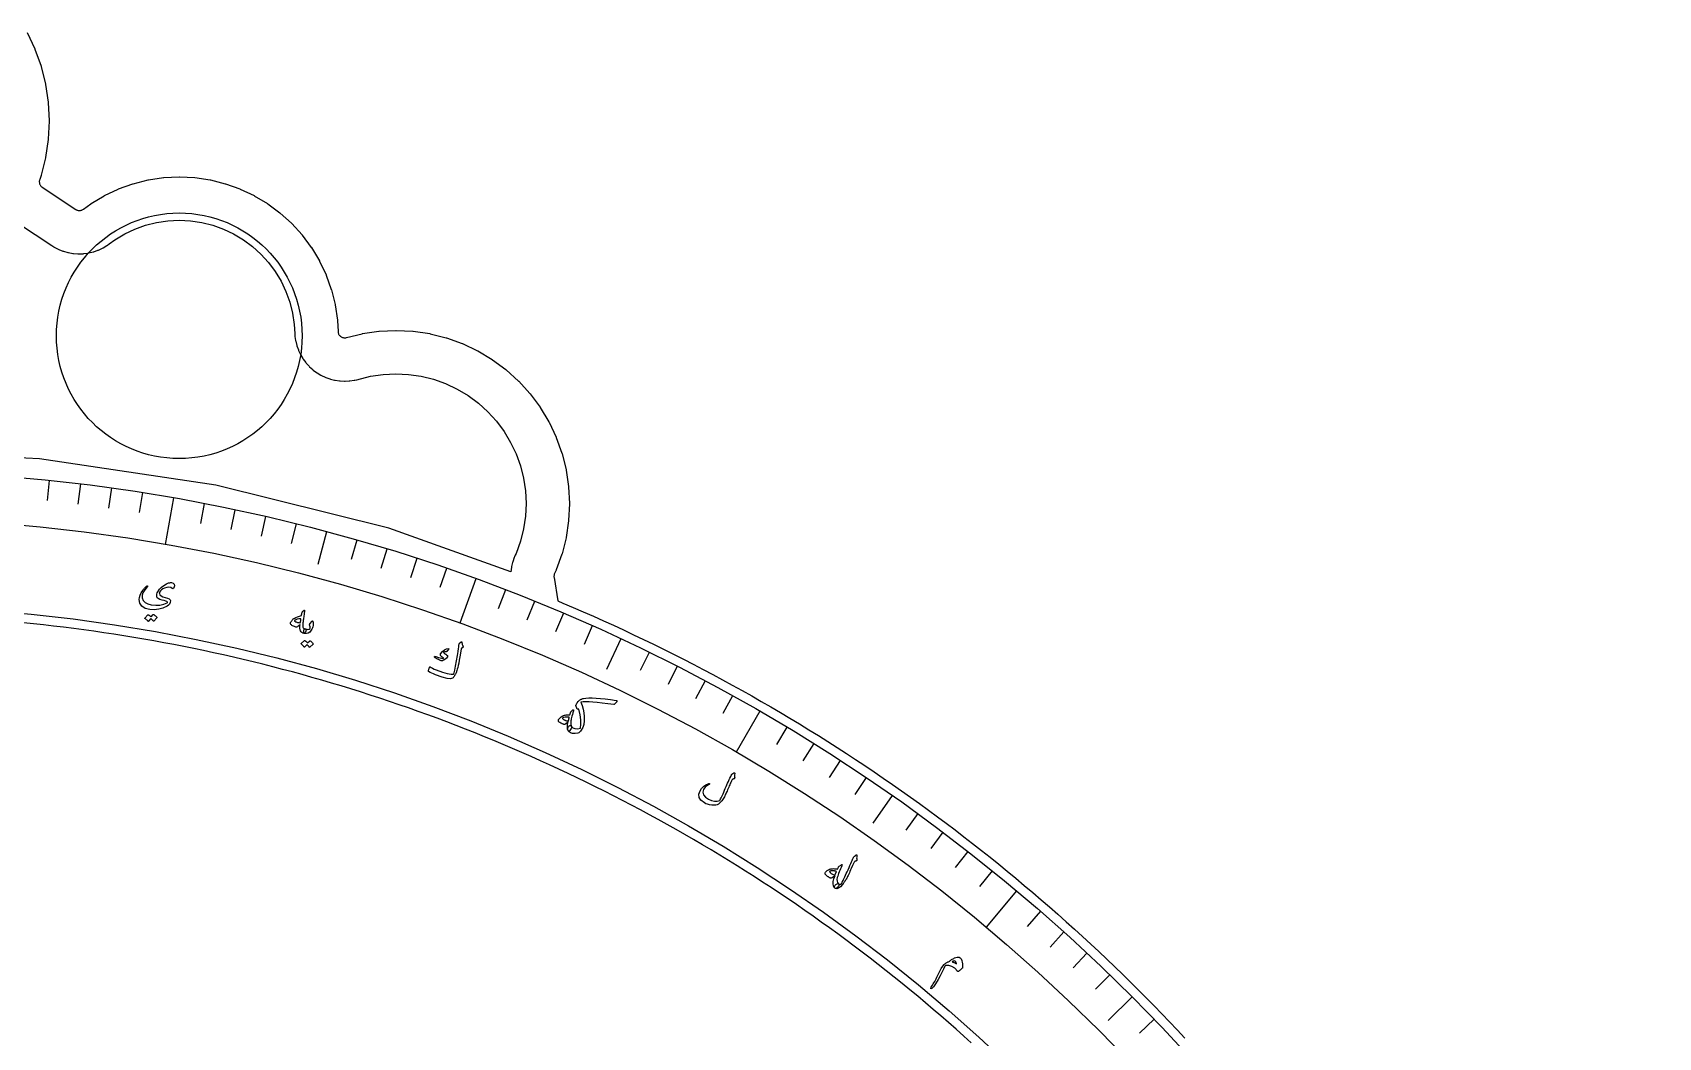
# Model space of a CAD drawing. Header units: millimetres. Extents: x -80 to 80, y -80 to 104.
# Drawn here: x 7.6 to 80.1, y 54.8 to 99.6 of the extents above; entities that cross this region are included whole.
import ezdxf

# ---------------------------------------------------------------- set-up
doc = ezdxf.new("R2010")
doc.units = ezdxf.units.MM
for name, color, linetype in [('CUT_INNER', 6, 'Continuous'), ('CUT_OUTER', 1, 'Continuous'), ('ENGRAVE', 7, 'Continuous'), ('ENGRAVE_FINE', 8, 'Continuous'), ('TEXT', 5, 'Continuous')]:
    doc.layers.add(name, color=color, linetype=linetype)

msp = doc.modelspace()

# ---------------------------------------------------------------- linework, layer by layer
at = {"layer": 'CUT_INNER'}
msp.add_lwpolyline([(49.4654, 54.5766), (49.1295, 54.8791), (48.7919, 55.1795), (48.4524, 55.4779), (48.1111, 55.7741), (47.7679, 56.0683), (47.423, 56.3603), (47.0763, 56.6502), (46.7278, 56.938), (46.3776, 57.2237), (46.0256, 57.5072), (45.6719, 57.7885), (45.3164, 58.0676), (44.9593, 58.3446), (44.6004, 58.6194), (44.2399, 58.8919), (43.8777, 59.1623), (43.5139, 59.4304), (43.1484, 59.6963), (42.7813, 59.9599), (42.4126, 60.2213), (42.0423, 60.4804), (41.6704, 60.7372), (41.2969, 60.9917), (40.9219, 61.244), (40.5454, 61.4939), (40.1673, 61.7415), (39.7877, 61.9868), (39.4066, 62.2298), (39.024, 62.4704), (38.64, 62.7087), (38.2545, 62.9446), (37.8675, 63.1781), (37.4792, 63.4093), (37.0894, 63.6381), (36.6982, 63.8645), (36.3056, 64.0884), (35.9117, 64.31), (35.5165, 64.5291), (35.1198, 64.7458), (34.7219, 64.9601), (34.3227, 65.1719), (33.9221, 65.3813), (33.5203, 65.5882), (33.1172, 65.7927), (32.7129, 65.9946), (32.3074, 66.1941), (31.9006, 66.3911), (31.4926, 66.5856), (31.0835, 66.7776), (30.6732, 66.967), (30.2617, 67.154), (29.8491, 67.3384), (29.4353, 67.5203), (29.0205, 67.6996), (28.6045, 67.8764), (28.1875, 68.0507), (27.7694, 68.2223), (27.3503, 68.3914), (26.9301, 68.558), (26.509, 68.7219), (26.0868, 68.8833), (25.6636, 69.042), (25.2395, 69.1982), (24.8145, 69.3518), (24.3885, 69.5027), (23.9615, 69.6511), (23.5337, 69.7968), (23.105, 69.9399), (22.6754, 70.0803), (22.245, 70.2181), (21.8137, 70.3533), (21.3816, 70.4858), (20.9487, 70.6157), (20.5151, 70.7429), (20.0806, 70.8675), (19.6454, 70.9893), (19.2094, 71.1085), (18.7728, 71.2251), (18.3354, 71.3389), (17.8973, 71.4501), (17.4586, 71.5585), (17.0192, 71.6643), (16.5791, 71.7674), (16.1384, 71.8678), (15.6972, 71.9655), (15.2553, 72.0604), (14.8129, 72.1527), (14.3699, 72.2422), (13.9263, 72.329), (13.4823, 72.4131), (13.0377, 72.4945), (12.5926, 72.5731), (12.1471, 72.649), (11.7011, 72.7222), (11.2547, 72.7926), (10.8078, 72.8603), (10.3605, 72.9252), (9.9129, 72.9874), (9.4648, 73.0469), (9.0165, 73.1036), (8.5677, 73.1575), (8.1187, 73.2087), (7.6693, 73.2571), (7.2197, 73.3028)], dxfattribs=at)
msp.add_circle((14.168, 86.096), 5.474, dxfattribs=at)
at = {"layer": 'CUT_OUTER'}
msp.add_lwpolyline([(7.3866, 99.6153), (7.7316, 98.886), (7.7372, 98.8724), (8.009, 98.1127), (8.0133, 98.0986), (8.2093, 97.3159), (8.2122, 97.3015), (8.3306, 96.5034), (8.332, 96.4887), (8.3716, 95.6828), (8.3716, 95.6681), (8.332, 94.8622), (8.3306, 94.8476), (8.2122, 94.0495), (8.2093, 94.035), (8.0133, 93.2523), (8.009, 93.2383), (7.9478, 93.0671), (7.9395, 93.0399), (7.9338, 93.012), (7.9308, 92.9836), (7.9304, 92.9551), (7.9328, 92.9267), (7.9379, 92.8987), (7.9456, 92.8713), (7.9559, 92.8447), (7.9687, 92.8192), (7.9838, 92.795), (8.0011, 92.7724), (8.0205, 92.7516), (8.0418, 92.7326), (8.0648, 92.7158), (9.5557, 91.7302), (9.582, 91.7147), (9.6097, 91.7019), (9.6386, 91.692), (9.6684, 91.6851), (9.6987, 91.6813), (9.7292, 91.6806), (9.7596, 91.6829), (9.7897, 91.6884), (9.819, 91.6969), (9.8474, 91.7083), (9.8744, 91.7226), (9.8998, 91.7395), (10.2264, 91.9817), (10.2387, 91.9899), (10.8223, 92.3397), (10.8353, 92.3466), (11.4504, 92.6376), (11.464, 92.6432), (12.1047, 92.8725), (12.1188, 92.8767), (12.7788, 93.0421), (12.7933, 93.0449), (13.4664, 93.1448), (13.481, 93.1462), (14.1606, 93.1796), (14.1754, 93.1796), (14.855, 93.1462), (14.8696, 93.1448), (15.5427, 93.0449), (15.5572, 93.0421), (16.2172, 92.8767), (16.2313, 92.8725), (16.872, 92.6432), (16.8856, 92.6376), (17.5007, 92.3466), (17.5137, 92.3397), (18.0973, 91.9899), (18.1096, 91.9817), (18.6561, 91.5764), (18.6675, 91.567), (19.1717, 91.1101), (19.1821, 91.0997), (19.6391, 90.5955), (19.6484, 90.5841), (20.0537, 90.0375), (20.0619, 90.0253), (20.4117, 89.4417), (20.4187, 89.4287), (20.7096, 88.8136), (20.7152, 88.8), (20.9445, 88.1593), (20.9488, 88.1452), (21.1141, 87.4851), (21.117, 87.4707), (21.2168, 86.7976), (21.2182, 86.783), (21.2425, 86.2886), (21.2454, 86.2593), (21.2512, 86.2304), (21.2597, 86.2023), (21.271, 86.1751), (21.2849, 86.1491), (21.3012, 86.1246), (21.3199, 86.1019), (21.3407, 86.081), (21.3635, 86.0624), (21.3879, 86.046), (21.4139, 86.0321), (21.4411, 86.0209), (21.4693, 86.0123), (21.4982, 86.0066), (21.5275, 86.0037), (21.5569, 86.0037), (21.5862, 86.0066), (21.6151, 86.0123), (22.3132, 86.1872), (22.3276, 86.1901), (23.0632, 86.2992), (23.0779, 86.3006), (23.8206, 86.3371), (23.8354, 86.3371), (24.5781, 86.3006), (24.5928, 86.2992), (25.3284, 86.1901), (25.3428, 86.1872), (26.0642, 86.0065), (26.0783, 86.0022), (26.7784, 85.7517), (26.792, 85.7461), (27.4643, 85.4281), (27.4773, 85.4212), (28.1151, 85.0389), (28.1274, 85.0307), (28.7247, 84.5877), (28.736, 84.5783), (29.2871, 84.0789), (29.2975, 84.0685), (29.7969, 83.5175), (29.8062, 83.5061), (30.2492, 82.9088), (30.2574, 82.8966), (30.6397, 82.2587), (30.6466, 82.2458), (30.9646, 81.5735), (30.9702, 81.5599), (31.2208, 80.8597), (31.225, 80.8456), (31.4057, 80.1243), (31.4086, 80.1098), (31.5177, 79.3742), (31.5191, 79.3596), (31.5556, 78.6168), (31.5556, 78.6021), (31.5191, 77.8593), (31.5177, 77.8447), (31.4086, 77.1091), (31.4057, 77.0947), (31.225, 76.3733), (31.2208, 76.3592), (30.9702, 75.659), (30.9646, 75.6454), (30.8946, 75.4975), (30.8831, 75.4695), (30.8744, 75.4404), (30.8687, 75.4106), (30.866, 75.3804), (30.8665, 75.3501), (30.8699, 75.3199), (31.0445, 74.2727), (31.2618, 74.1819), (31.7164, 73.9887), (32.1697, 73.7927), (32.6219, 73.5939), (33.0729, 73.3923), (33.5226, 73.188), (33.971, 72.981), (34.4182, 72.7711), (34.8641, 72.5586), (35.3086, 72.3433), (35.7518, 72.1253), (36.1937, 71.9046), (36.6342, 71.6811), (37.0734, 71.455), (37.5111, 71.2262), (37.9474, 70.9947), (38.3823, 70.7605), (38.8158, 70.5236), (39.2478, 70.2841), (39.6783, 70.042), (40.1073, 69.7972), (40.5348, 69.5498), (40.9608, 69.2998), (41.3853, 69.0472), (41.8082, 68.7919), (42.2295, 68.5341), (42.6492, 68.2737), (43.0673, 68.0107), (43.4838, 67.7452), (43.8987, 67.4771), (44.3119, 67.2065), (44.7234, 66.9333), (45.1333, 66.6576), (45.5414, 66.3794), (45.9479, 66.0988), (46.3526, 65.8156), (46.7555, 65.5299), (47.1567, 65.2418), (47.5562, 64.9512), (47.9538, 64.6582), (48.3496, 64.3628), (48.7436, 64.0649), (49.1358, 63.7646), (49.5261, 63.4619), (49.9146, 63.1568), (50.3012, 62.8493), (50.6859, 62.5395), (51.0687, 62.2273), (51.4495, 61.9128), (51.8284, 61.596), (52.2054, 61.2768), (52.5804, 60.9553), (52.9534, 60.6315), (53.3245, 60.3055), (53.6935, 59.9772), (54.0605, 59.6466), (54.4255, 59.3137), (54.7884, 58.9787), (55.1492, 58.6414), (55.508, 58.3019), (55.8647, 57.9602), (56.2193, 57.6163), (56.5718, 57.2703), (56.9221, 56.9221), (57.2703, 56.5718), (57.6163, 56.2193), (57.9602, 55.8647), (58.3019, 55.508), (58.6414, 55.1492), (58.9787, 54.7884)], dxfattribs=at)
at = {"layer": 'ENGRAVE'}
for points in [[(6.9993, 91.1042), (8.4902, 90.1185), (8.5736, 90.0664), (8.5999, 90.0509), (8.7742, 89.9596), (8.8019, 89.9469), (8.9846, 89.8738), (9.0135, 89.8639), (9.2026, 89.8099), (9.2323, 89.803), (9.426, 89.7684), (9.4563, 89.7645), (9.6524, 89.7498), (9.683, 89.7491), (9.8796, 89.7544), (9.91, 89.7568), (10.1051, 89.7821), (10.1352, 89.7875), (10.3267, 89.8325), (10.356, 89.841), (10.5419, 89.9052), (10.5702, 89.9166), (10.7487, 89.9994), (10.7757, 90.0137), (10.9448, 90.1142), (10.9702, 90.1311), (11.0507, 90.1877), (11.3019, 90.374), (11.7359, 90.6347), (12.1925, 90.8513), (12.6681, 91.022), (13.1582, 91.1453), (13.658, 91.22), (14.1627, 91.2453), (14.6674, 91.221), (15.1673, 91.1474), (15.6576, 91.0251), (16.1336, 90.8554), (16.5907, 90.6398), (17.0244, 90.3804), (17.4306, 90.0798), (17.8053, 89.7409), (18.1451, 89.3668), (18.4465, 88.9612), (18.7068, 88.5281), (18.9233, 88.0715), (19.094, 87.5959), (19.2173, 87.1058), (19.292, 86.6056), (19.313, 86.1911), (19.3198, 86.0992), (19.3227, 86.0699), (19.3505, 85.8824), (19.3563, 85.8535), (19.4024, 85.6696), (19.4109, 85.6414), (19.4748, 85.4629), (19.486, 85.4357), (19.5671, 85.2643), (19.581, 85.2384), (19.6785, 85.0757), (19.6948, 85.0513), (19.8078, 84.899), (19.8264, 84.8762), (19.9538, 84.7357), (19.9746, 84.7149), (20.1151, 84.5876), (20.1378, 84.5689), (20.2901, 84.456), (20.3146, 84.4396), (20.4772, 84.3421), (20.5032, 84.3283), (20.6746, 84.2472), (20.7018, 84.2359), (20.8803, 84.1721), (20.9085, 84.1635), (21.0924, 84.1174), (21.1212, 84.1117), (21.3088, 84.0839), (21.3381, 84.081), (21.5275, 84.0717), (21.5569, 84.0717), (21.7463, 84.081), (21.7756, 84.0839), (21.9631, 84.1117), (21.992, 84.1174), (22.0845, 84.1382), (22.6915, 84.2902), (23.2547, 84.3743), (23.8225, 84.4028), (24.3904, 84.3754), (24.9528, 84.2925), (25.5044, 84.1549), (26.0399, 83.9639), (26.5541, 83.7213), (27.042, 83.4295), (27.499, 83.0913), (27.9206, 82.7099), (28.3028, 82.289), (28.6419, 81.8326), (28.9346, 81.3453), (29.1782, 80.8316), (29.3703, 80.2965), (29.5089, 79.7451), (29.5929, 79.1828), (29.6213, 78.615), (29.594, 78.0471), (29.5111, 77.4847), (29.3735, 76.933), (29.1814, 76.3947), (29.1448, 76.3165), (29.1086, 76.2342), (29.097, 76.2062), (29.0318, 76.0221), (29.0231, 75.993), (28.9768, 75.8032), (28.9711, 75.7734), (28.9441, 75.5799), (28.9432, 75.5692), (23.5131, 77.5122), (15.8023, 79.4436), (7.9394, 80.61), (0, 81)], [(13.9074, 78.8727), (13.5414, 76.7972)], [(20.7287, 77.3605), (20.3391, 75.9064)], [(27.3922, 75.2595), (26.6714, 73.2791)], [(33.8473, 72.5857), (33.2111, 71.2214)], [(40.0447, 69.3595), (38.991, 67.5344)], [(45.9374, 65.6054), (45.074, 64.3723)], [(51.4805, 61.3521), (50.1258, 59.7376)], [(56.6318, 56.6318), (55.5674, 55.5674)]]:
    msp.add_lwpolyline(points, dxfattribs=at)
for radius in [80.0894, 77.982, 74.068]:
    msp.add_circle((0, 0), radius, dxfattribs=at)
at = {"layer": 'ENGRAVE_FINE'}
for points in [[(8.3716, 79.6507), (8.2772, 78.7524)], [(9.7604, 79.4925), (9.6504, 78.596)], [(11.1463, 79.31), (11.0206, 78.4156)], [(12.5288, 79.1034), (12.3875, 78.2113)], [(15.2818, 78.618), (15.1094, 77.7314)], [(16.6515, 78.3393), (16.4637, 77.4558)], [(18.0162, 78.0368), (17.813, 77.1567)], [(19.3754, 77.7105), (19.1569, 76.8341)], [(22.0756, 76.9869), (21.8267, 76.1187)], [(23.4159, 76.5899), (23.1518, 75.7262)], [(24.749, 76.1696), (24.4699, 75.3106)], [(26.0746, 75.7261), (25.7805, 74.8721)], [(28.7015, 74.7699), (28.3778, 73.9267)], [(30.002, 74.2576), (29.6637, 73.4202)], [(31.2934, 73.7227), (30.9405, 72.8913)], [(32.5753, 73.1654), (32.2079, 72.3402)], [(35.1089, 71.9839), (34.713, 71.1721)], [(36.3598, 71.3602), (35.9498, 70.5555)], [(37.5997, 70.7148), (37.1757, 69.9173)], [(38.8281, 70.0478), (38.3903, 69.2578)], [(41.2491, 68.6501), (40.7839, 67.8759)], [(42.4409, 67.9197), (41.9623, 67.1537)], [(43.6198, 67.1687), (43.1279, 66.4112)], [(44.7855, 66.3972), (44.2804, 65.6484)], [(47.0754, 64.7937), (46.5445, 64.063)], [(48.199, 63.9623), (47.6555, 63.2409)], [(49.308, 63.1113), (48.7519, 62.3996)], [(50.4019, 62.2412), (49.8335, 61.5393)], [(52.5434, 60.4443), (51.9508, 59.7626)], [(53.5903, 59.5181), (52.9859, 58.8468)], [(54.6209, 58.5737), (54.0049, 57.9131)], [(55.6348, 57.6115), (55.0074, 56.9618)], [(57.6115, 55.6348), (56.9618, 55.0074)]]:
    msp.add_lwpolyline(points, dxfattribs=at)
at = {"layer": 'TEXT'}
for points in [[(13.8576, 74.8318), (13.7901, 74.8691), (13.71, 74.8848), (13.6174, 74.8789), (13.5123, 74.8515), (13.4431, 74.8196), (13.3827, 74.7776), (13.3312, 74.7253), (13.2885, 74.6629), (13.283, 74.6498), (13.2802, 74.6358), (13.2801, 74.6206), (13.2826, 74.6045), (13.3093, 74.5508), (13.3618, 74.5045), (13.4401, 74.4656), (13.5441, 74.4339), (13.647, 74.4035), (13.7194, 74.3691), (13.7614, 74.3309), (13.773, 74.2888), (13.76, 74.2076), (13.7309, 74.1386), (13.6855, 74.0818), (13.624, 74.037), (13.44, 73.9544), (13.2511, 73.9028), (13.057, 73.8824), (12.8576, 73.8929), (12.6468, 73.9447), (12.4981, 74.0367), (12.4114, 74.1695), (12.3866, 74.3431), (12.3986, 74.4341), (12.428, 74.5302), (12.4747, 74.6314), (12.5389, 74.7376), (12.56, 74.7666), (12.5813, 74.7944), (12.6028, 74.8211), (12.6246, 74.8465), (12.6467, 74.8709), (12.6695, 74.8943), (12.6928, 74.9167), (12.7167, 74.9382), (12.729, 74.9467), (12.7391, 74.9493), (12.7471, 74.9459), (12.753, 74.9366), (12.7553, 74.926), (12.7546, 74.9158), (12.7508, 74.9062), (12.744, 74.8971), (12.6277, 74.7655), (12.5513, 74.6419), (12.5146, 74.5265), (12.5173, 74.4194), (12.5637, 74.2991), (12.6456, 74.2058), (12.7631, 74.1394), (12.9162, 74.0998), (13.118, 74.0808), (13.3045, 74.09), (13.4759, 74.1275), (13.6323, 74.1934), (13.6422, 74.1996), (13.6468, 74.2068), (13.6461, 74.2149), (13.6402, 74.224), (13.6133, 74.2439), (13.5641, 74.2654), (13.4928, 74.2887), (13.3993, 74.3137), (13.3048, 74.3429), (13.235, 74.3785), (13.19, 74.4206), (13.1696, 74.469), (13.1657, 74.5224), (13.1716, 74.5767), (13.1873, 74.6318), (13.2129, 74.6877), (13.2828, 74.7941), (13.3703, 74.8878), (13.4757, 74.9689), (13.5987, 75.0372), (13.631, 75.0528), (13.662, 75.0657), (13.6916, 75.0761), (13.7199, 75.0838), (13.7468, 75.089), (13.7721, 75.092), (13.7958, 75.0926), (13.818, 75.091), (13.9015, 75.0674), (13.9467, 75.0208), (13.9536, 74.9513), (13.9223, 74.8588), (13.9073, 74.8351), (13.8915, 74.8227), (13.8749, 74.8216), (13.8576, 74.8318)], [(13.0094, 73.6651), (13.0127, 73.6674), (13.0168, 73.6684), (13.0218, 73.6681), (13.0277, 73.6665), (13.0478, 73.6545), (13.067, 73.6418), (13.0854, 73.6284), (13.103, 73.6142), (13.1198, 73.5992), (13.136, 73.5832), (13.1516, 73.5661), (13.1666, 73.548), (13.1692, 73.5428), (13.1698, 73.5377), (13.1685, 73.5326), (13.1652, 73.5277), (13.0306, 73.3779), (13.0273, 73.3762), (13.0231, 73.3769), (13.0179, 73.3801), (13.0118, 73.3858), (13.0077, 73.3907), (13.0009, 73.3977), (12.9915, 73.4067), (12.9792, 73.4178), (12.9642, 73.4311), (12.9462, 73.4468), (12.9252, 73.4649), (12.9012, 73.4853), (12.7956, 73.3689), (12.791, 73.3656), (12.786, 73.3655), (12.7803, 73.3686), (12.7742, 73.3749), (12.7688, 73.3804), (12.7603, 73.3888), (12.7486, 73.3999), (12.7338, 73.4139), (12.7156, 73.4308), (12.6936, 73.4506), (12.6679, 73.4733), (12.6385, 73.4989), (12.6357, 73.5029), (12.6348, 73.5064), (12.6357, 73.5097), (12.6386, 73.5126), (12.7736, 73.6561), (12.7768, 73.6584), (12.7809, 73.6594), (12.7859, 73.6591), (12.7918, 73.6575), (12.8091, 73.6483), (12.8256, 73.6382), (12.8414, 73.6272), (12.8565, 73.6154), (12.8709, 73.6028), (12.8847, 73.5896), (12.8977, 73.5758), (12.9101, 73.5615)], [(19.7227, 73.856), (19.7392, 73.8662), (19.7498, 73.8651), (19.7544, 73.8528), (19.7531, 73.8292), (19.751, 73.8154), (19.7484, 73.7961), (19.7452, 73.7715), (19.7414, 73.7415), (19.7368, 73.7059), (19.7313, 73.6644), (19.7247, 73.617), (19.7172, 73.5638), (19.7099, 73.5115), (19.7032, 73.4647), (19.6973, 73.4234), (19.6922, 73.3876), (19.6878, 73.3574), (19.6842, 73.3329), (19.6814, 73.3142), (19.6795, 73.3012), (19.6693, 73.219), (19.6688, 73.1531), (19.6779, 73.1036), (19.6966, 73.0705), (19.712, 73.0554), (19.7321, 73.0428), (19.757, 73.0327), (19.7867, 73.0251), (19.8034, 73.0176), (19.8144, 73.0054), (19.8199, 72.9886), (19.8198, 72.9672), (19.8151, 72.9426), (19.8077, 72.9185), (19.7975, 72.8949), (19.7846, 72.8718), (19.7708, 72.8527), (19.7578, 72.8394), (19.7454, 72.8316), (19.7337, 72.8296), (19.6772, 72.8454), (19.6312, 72.8689), (19.5957, 72.9), (19.5706, 72.9388), (19.5545, 72.9902), (19.5469, 73.0541), (19.5479, 73.1306), (19.5575, 73.2197), (19.5129, 73.1758), (19.4708, 73.1432), (19.4311, 73.1219), (19.3939, 73.1118), (19.366, 73.1121), (19.3345, 73.1176), (19.2995, 73.1285), (19.261, 73.1446), (19.2213, 73.1652), (19.1888, 73.1857), (19.1635, 73.206), (19.1454, 73.2261), (19.1324, 73.2486), (19.1256, 73.2703), (19.125, 73.2912), (19.1305, 73.3115), (19.1422, 73.3355), (19.1581, 73.3613), (19.1782, 73.3889), (19.2026, 73.4183), (19.2289, 73.4473), (19.2511, 73.4702), (19.2695, 73.4867), (19.2838, 73.4971), (19.3585, 73.5351), (19.4379, 73.5683), (19.5219, 73.5967), (19.6106, 73.6203), (19.6189, 73.6628), (19.6264, 73.6994), (19.6333, 73.73), (19.6394, 73.7547), (19.6462, 73.7751), (19.6548, 73.7926), (19.6653, 73.8073), (19.6777, 73.8191)], [(19.5906, 73.4835), (19.5043, 73.4775), (19.4285, 73.4619), (19.363, 73.4368), (19.3079, 73.4023), (19.3034, 73.3968), (19.302, 73.3911), (19.3038, 73.3851), (19.3087, 73.3788), (19.3288, 73.3631), (19.3515, 73.3492), (19.3767, 73.3371), (19.4044, 73.3268), (19.4346, 73.3183), (19.4673, 73.3116), (19.5025, 73.3067), (19.5402, 73.3035), (19.5463, 73.3038), (19.553, 73.3054), (19.5603, 73.3082), (19.5682, 73.3124), (19.5717, 73.3305), (19.575, 73.3496), (19.578, 73.3696), (19.5809, 73.3905), (19.5836, 73.4124), (19.5861, 73.4352), (19.5884, 73.4589), (19.5906, 73.4835)], [(19.9884, 73.2526), (20.0861, 73.3706), (20.0991, 73.3829), (20.1101, 73.3856), (20.119, 73.3787), (20.1258, 73.362), (20.1342, 73.3156), (20.1376, 73.2686), (20.1362, 73.2211), (20.13, 73.1729), (20.1187, 73.124), (20.1022, 73.0741), (20.0805, 73.0231), (20.0535, 72.971), (19.9921, 72.8878), (19.9184, 72.8365), (19.8322, 72.8171), (19.7337, 72.8296), (19.7246, 72.8395), (19.719, 72.8633), (19.7169, 72.901), (19.7182, 72.9527), (19.7219, 72.9796), (19.7283, 73.0007), (19.7376, 73.0161), (19.7496, 73.0258), (19.7579, 73.0285), (19.7669, 73.0293), (19.7764, 73.0282), (19.7867, 73.0251), (19.8472, 73.0108), (19.9026, 73.0088), (19.9531, 73.0192), (19.9985, 73.0421), (20.0008, 73.0443), (20.0023, 73.0475), (20.0029, 73.0519), (20.0026, 73.0573), (20.0025, 73.0903), (19.9984, 73.125), (19.9904, 73.1613), (19.9785, 73.1993), (19.975, 73.2134), (19.9755, 73.2269), (19.98, 73.24), (19.9884, 73.2526)], [(19.9879, 72.4964), (19.9913, 72.4983), (19.9955, 72.4989), (20.0005, 72.4981), (20.0063, 72.4959), (20.0252, 72.4821), (20.0433, 72.4676), (20.0604, 72.4525), (20.0767, 72.4368), (20.0921, 72.4202), (20.1069, 72.4027), (20.1209, 72.3842), (20.1342, 72.3647), (20.1363, 72.3593), (20.1365, 72.3541), (20.1347, 72.3492), (20.1309, 72.3446), (19.9822, 72.2083), (19.9788, 72.2069), (19.9747, 72.208), (19.9698, 72.2117), (19.9641, 72.218), (19.9606, 72.2233), (19.9544, 72.2309), (19.9458, 72.2408), (19.9346, 72.253), (19.9208, 72.2677), (19.9042, 72.285), (19.8849, 72.305), (19.8628, 72.3276), (19.7462, 72.2218), (19.7414, 72.2189), (19.7363, 72.2193), (19.731, 72.2229), (19.7254, 72.2299), (19.7206, 72.2358), (19.7128, 72.245), (19.7022, 72.2572), (19.6887, 72.2725), (19.672, 72.2911), (19.6518, 72.3129), (19.6283, 72.338), (19.6012, 72.3663), (19.5988, 72.3705), (19.5982, 72.3741), (19.5994, 72.3773), (19.6026, 72.3799), (19.751, 72.5099), (19.7545, 72.5119), (19.7587, 72.5125), (19.7636, 72.5117), (19.7694, 72.5096), (19.7858, 72.4987), (19.8014, 72.4871), (19.8162, 72.4747), (19.8302, 72.4614), (19.8435, 72.4475), (19.856, 72.4331), (19.8678, 72.4181), (19.8788, 72.4026)], [(26.7612, 72.4306), (26.765, 72.4035), (26.7697, 72.3774), (26.7753, 72.3523), (26.7819, 72.3281), (26.7897, 72.3049), (26.7986, 72.2826), (26.8088, 72.2612), (26.8203, 72.2407), (26.8237, 72.2303), (26.8224, 72.2201), (26.8163, 72.2102), (26.8054, 72.2006), (26.7433, 72.1516), (26.737, 72.1461), (26.7322, 72.1413), (26.7289, 72.1371), (26.7269, 72.1336), (26.6986, 71.9494), (26.6717, 71.7834), (26.6463, 71.6356), (26.6224, 71.506), (26.5999, 71.3948), (26.579, 71.302), (26.5594, 71.2279), (26.5414, 71.1722), (26.5028, 71.0688), (26.4888, 71.0367), (26.4731, 71.0051), (26.4558, 70.974), (26.4368, 70.9433), (26.4161, 70.9131), (26.3936, 70.8834), (26.3691, 70.8543), (26.3428, 70.8257), (26.2609, 70.7992), (26.1089, 70.8169), (25.8866, 70.8782), (25.5937, 70.9826), (25.5035, 71.0186), (25.4208, 71.0543), (25.3457, 71.0894), (25.2781, 71.1242), (25.2727, 71.1293), (25.2695, 71.1351), (25.2687, 71.1415), (25.2701, 71.1486), (25.2798, 71.1818), (25.2887, 71.2119), (25.2971, 71.2389), (25.3048, 71.2629), (25.3119, 71.2841), (25.3186, 71.3028), (25.3249, 71.3189), (25.3307, 71.3325), (25.3344, 71.34), (25.3387, 71.3434), (25.3437, 71.3427), (25.3493, 71.3379), (25.3934, 71.3053), (25.4532, 71.2716), (25.5287, 71.2367), (25.6198, 71.2005), (25.8949, 71.1011), (26.1147, 71.0355), (26.2793, 71.0043), (26.389, 71.0079), (26.4127, 71.0722), (26.443, 71.1938), (26.4798, 71.3727), (26.5229, 71.609), (26.564, 71.8463), (26.5942, 72.0261), (26.6136, 72.1484), (26.6224, 72.2131), (26.6243, 72.231), (26.6261, 72.2477), (26.6277, 72.2633), (26.6292, 72.2777), (26.6306, 72.2909), (26.6317, 72.3026), (26.6326, 72.3129), (26.6333, 72.3218), (26.636, 72.3408), (26.6416, 72.3577), (26.6502, 72.3727), (26.6617, 72.3857), (26.7321, 72.451), (26.7375, 72.4551), (26.7424, 72.4574), (26.7469, 72.4576), (26.7511, 72.456), (26.7551, 72.4513), (26.7582, 72.4455), (26.7602, 72.4386), (26.7612, 72.4306)], [(26.1691, 72.1487), (26.1729, 72.1467), (26.1758, 72.1439), (26.1778, 72.1402), (26.1789, 72.1356), (26.1785, 72.132), (26.1774, 72.1283), (26.1758, 72.1246), (26.1735, 72.1208), (26.0879, 72.0249), (26.0783, 72.0155), (26.0694, 72.0088), (26.0612, 72.0049), (26.0537, 72.0037), (26.0241, 72.0059), (25.9977, 72.0042), (25.9744, 71.9987), (25.9543, 71.9894), (25.9486, 71.9827), (25.9496, 71.9731), (25.9574, 71.9604), (25.972, 71.9447), (25.9824, 71.9363), (25.9934, 71.928), (26.0048, 71.9198), (26.0168, 71.9117), (26.0293, 71.9038), (26.0427, 71.8958), (26.0568, 71.8878), (26.0716, 71.8799), (26.1176, 71.8379), (26.1182, 71.7857), (26.0735, 71.7234), (25.9837, 71.6508), (25.9505, 71.6315), (25.9201, 71.6181), (25.8925, 71.6106), (25.8676, 71.609), (25.8422, 71.6126), (25.8088, 71.6224), (25.7674, 71.6384), (25.718, 71.6604), (25.693, 71.6722), (25.6696, 71.6844), (25.6478, 71.6968), (25.6276, 71.7095), (25.6089, 71.7222), (25.5915, 71.7344), (25.5754, 71.7461), (25.5607, 71.7573), (25.5525, 71.7667), (25.5475, 71.7758), (25.5457, 71.7846), (25.5471, 71.7932), (25.5514, 71.8011), (25.5575, 71.8057), (25.5654, 71.8069), (25.5752, 71.8048), (25.6056, 71.7962), (25.6399, 71.7859), (25.6781, 71.7738), (25.7202, 71.7601), (25.7987, 71.7345), (25.861, 71.7173), (25.9072, 71.7085), (25.9372, 71.7083), (25.9415, 71.7096), (25.9446, 71.7122), (25.9463, 71.7162), (25.9468, 71.7216), (25.946, 71.7253), (25.9436, 71.7293), (25.9394, 71.7337), (25.9336, 71.7383), (25.8772, 71.7755), (25.854, 71.7922), (25.8354, 71.8097), (25.8212, 71.8279), (25.8115, 71.847), (25.8049, 71.8676), (25.8035, 71.8869), (25.8074, 71.9049), (25.8166, 71.9217), (25.8986, 72.0274), (25.9847, 72.1005), (26.0749, 72.1409), (26.1691, 72.1487)], [(33.6439, 69.8364), (33.6666, 69.83), (33.6773, 69.8184), (33.676, 69.8018), (33.6626, 69.7799), (33.5968, 69.7017), (33.5788, 69.6822), (33.5617, 69.6686), (33.5456, 69.6608), (33.5303, 69.6588), (33.2615, 69.6954), (33.0172, 69.725), (32.7974, 69.7478), (32.602, 69.7639), (32.4313, 69.7732), (32.2852, 69.7756), (32.1638, 69.7711), (32.0671, 69.76), (32.126, 69.6089), (32.1704, 69.4519), (32.2006, 69.289), (32.2163, 69.1203), (32.2149, 68.9328), (32.1918, 68.7689), (32.1473, 68.6288), (32.0816, 68.5123), (32.0424, 68.4644), (32.0048, 68.4277), (31.9687, 68.402), (31.9341, 68.3874), (31.8088, 68.3663), (31.6989, 68.3702), (31.6045, 68.399), (31.5253, 68.4529), (31.4973, 68.489), (31.4843, 68.5324), (31.4864, 68.5832), (31.5035, 68.6413), (31.5239, 68.6846), (31.5459, 68.7135), (31.5697, 68.728), (31.5952, 68.728), (31.6055, 68.7227), (31.6173, 68.7129), (31.6304, 68.6988), (31.6449, 68.6804), (31.7107, 68.6175), (31.7989, 68.5831), (31.9097, 68.5773), (32.0432, 68.5998), (32.0705, 68.7748), (32.0673, 68.9742), (32.0332, 69.198), (31.9678, 69.4463), (31.9649, 69.4512), (31.9607, 69.4539), (31.9552, 69.4544), (31.9483, 69.4528), (31.9172, 69.4448), (31.9102, 69.4435), (31.9043, 69.4452), (31.8994, 69.4497), (31.8955, 69.4572), (31.8471, 69.6132), (31.8486, 69.6227), (31.8566, 69.6422), (31.8711, 69.6718), (31.8921, 69.7114), (31.9157, 69.7529), (31.9374, 69.786), (31.9572, 69.8107), (31.975, 69.827), (32.0015, 69.846), (32.0275, 69.863), (32.0532, 69.878), (32.0784, 69.891), (32.1032, 69.9023), (32.1277, 69.9117), (32.152, 69.9195), (32.1759, 69.9255), (32.2856, 69.9407), (32.4163, 69.9487), (32.5682, 69.9493), (32.7411, 69.9424), (32.9351, 69.9279), (33.1503, 69.9055), (33.3865, 69.8751), (33.6439, 69.8364)], [(31.6449, 68.6804), (31.6538, 68.6517), (31.6505, 68.6189), (31.6353, 68.5821), (31.6079, 68.5412), (31.5704, 68.4986), (31.54, 68.474), (31.5167, 68.4675), (31.5005, 68.4792), (31.4727, 68.551), (31.464, 68.6452), (31.4745, 68.7619), (31.504, 68.9011), (31.4478, 68.8371), (31.3986, 68.7933), (31.3566, 68.7698), (31.3217, 68.7665), (31.3056, 68.7706), (31.2887, 68.776), (31.2711, 68.7826), (31.2526, 68.7906), (31.2333, 68.7995), (31.2133, 68.809), (31.1924, 68.8192), (31.1708, 68.8301), (31.1337, 68.8514), (31.1053, 68.8702), (31.0857, 68.8867), (31.0748, 68.9007), (31.0652, 68.932), (31.0632, 68.9596), (31.0687, 68.9835), (31.0818, 69.0037), (31.1432, 69.0628), (31.1939, 69.1075), (31.2339, 69.1379), (31.2631, 69.1541), (31.2979, 69.1662), (31.3336, 69.1766), (31.3702, 69.1853), (31.4079, 69.1923), (31.4468, 69.1977), (31.4872, 69.2014), (31.5293, 69.2034), (31.5729, 69.2038), (31.5991, 69.2883), (31.6046, 69.3058), (31.6113, 69.3205), (31.6192, 69.3325), (31.6284, 69.3418), (31.7137, 69.4142), (31.728, 69.4215), (31.7362, 69.4169), (31.7384, 69.4006), (31.7345, 69.3725), (31.7106, 69.2884), (31.6892, 69.211), (31.6702, 69.1404), (31.6537, 69.0765), (31.6399, 69.0194), (31.6292, 68.9691), (31.6216, 68.9256), (31.6172, 68.8889), (31.6145, 68.8259), (31.6182, 68.7701), (31.6284, 68.7216), (31.6449, 68.6804)], [(31.5478, 69.089), (31.4512, 69.0975), (31.3683, 69.0928), (31.2989, 69.0752), (31.2432, 69.0445), (31.2541, 69.0272), (31.2702, 69.01), (31.2916, 68.9929), (31.3182, 68.9759), (31.3344, 68.9677), (31.3509, 68.9601), (31.3678, 68.9531), (31.3852, 68.9466), (31.4031, 68.941), (31.4217, 68.9365), (31.4409, 68.9331), (31.4607, 68.9308), (31.4867, 68.9347), (31.5078, 68.9526), (31.5242, 68.9844), (31.5358, 69.0301), (31.5393, 69.0521), (31.5425, 69.0692), (31.5453, 69.0815), (31.5478, 69.089)], [(38.885, 66.6116), (38.892, 66.6155), (38.8989, 66.6172), (38.9058, 66.6166), (38.9127, 66.6137), (38.9185, 66.6088), (38.9221, 66.6024), (38.9233, 66.5943), (38.9223, 66.5846), (38.9146, 66.5293), (38.9117, 66.4793), (38.9135, 66.4347), (38.9201, 66.3954), (38.9211, 66.3822), (38.9166, 66.3701), (38.9065, 66.3594), (38.8909, 66.35), (38.8821, 66.3461), (38.8738, 66.3424), (38.8659, 66.3387), (38.8583, 66.3351), (38.8513, 66.3318), (38.8447, 66.3288), (38.8387, 66.3261), (38.8332, 66.3238), (38.8236, 66.3193), (38.8147, 66.3124), (38.8063, 66.3033), (38.7986, 66.2918), (38.7813, 66.2569), (38.763, 66.2185), (38.7435, 66.1766), (38.7231, 66.1312), (38.7015, 66.0825), (38.6786, 66.0305), (38.6543, 65.9751), (38.6288, 65.9164), (38.6042, 65.8574), (38.5806, 65.8021), (38.558, 65.7507), (38.5365, 65.703), (38.5161, 65.6589), (38.4969, 65.6182), (38.4789, 65.5809), (38.462, 65.547), (38.408, 65.4491), (38.3465, 65.3623), (38.2775, 65.2867), (38.2013, 65.2223), (38.1454, 65.1909), (38.0765, 65.1721), (37.9945, 65.1657), (37.8994, 65.1717), (37.8019, 65.1875), (37.7144, 65.2093), (37.637, 65.2373), (37.5697, 65.2714), (37.4189, 65.3882), (37.337, 65.5176), (37.324, 65.66), (37.3801, 65.8155), (37.4486, 65.9163), (37.535, 66.0039), (37.6394, 66.0784), (37.7617, 66.1397), (37.77, 66.1426), (37.7773, 66.1431), (37.7836, 66.1413), (37.7889, 66.1371), (37.7937, 66.1313), (37.7966, 66.1256), (37.7976, 66.12), (37.7968, 66.1145), (37.7942, 66.1071), (37.7902, 66.1007), (37.7849, 66.0955), (37.7783, 66.0913), (37.6835, 66.0296), (37.61, 65.9729), (37.558, 65.9211), (37.5273, 65.8743), (37.5003, 65.7512), (37.5289, 65.6381), (37.6131, 65.5349), (37.7528, 65.4413), (37.8919, 65.3799), (38.0222, 65.3483), (38.1439, 65.3467), (38.2568, 65.375), (38.2752, 65.4098), (38.2958, 65.451), (38.3186, 65.4985), (38.3437, 65.5524), (38.371, 65.6129), (38.4004, 65.68), (38.4319, 65.7539), (38.4655, 65.8346), (38.501, 65.9173), (38.5363, 65.9985), (38.5714, 66.0783), (38.6062, 66.1565), (38.6409, 66.2332), (38.6756, 66.3083), (38.7104, 66.3817), (38.7451, 66.4534), (38.7758, 66.5242), (38.7805, 66.5315), (38.7858, 66.5379), (38.7914, 66.5434), (38.7976, 66.5479)], [(43.4947, 61.9504), (43.4791, 61.8614), (43.4834, 61.7842), (43.5076, 61.7188), (43.5517, 61.6652), (43.5633, 61.6497), (43.5676, 61.6305), (43.5648, 61.6073), (43.5548, 61.5803), (43.5478, 61.5671), (43.5403, 61.554), (43.5321, 61.541), (43.5233, 61.5281), (43.5138, 61.5155), (43.5033, 61.5036), (43.4919, 61.4924), (43.4796, 61.4818), (43.4578, 61.4655), (43.439, 61.4553), (43.4232, 61.4513), (43.4104, 61.4535), (43.38, 61.475), (43.3545, 61.5012), (43.3341, 61.5321), (43.3188, 61.5677), (43.3044, 61.6585), (43.3118, 61.7659), (43.3409, 61.8899), (43.3918, 62.0307), (43.3249, 61.9731), (43.2681, 61.9359), (43.2215, 61.919), (43.185, 61.9225), (43.169, 61.9299), (43.1526, 61.9382), (43.1357, 61.9476), (43.1183, 61.958), (43.1002, 61.9695), (43.0815, 61.9822), (43.0621, 61.9961), (43.0419, 62.0111), (43.0057, 62.04), (42.9792, 62.0641), (42.9624, 62.0837), (42.9553, 62.0985), (42.9497, 62.1315), (42.952, 62.1597), (42.9622, 62.183), (42.9803, 62.2016), (43.0492, 62.2512), (43.1048, 62.288), (43.1473, 62.312), (43.1765, 62.3233), (43.2107, 62.3307), (43.2469, 62.3361), (43.2852, 62.3393), (43.3254, 62.3405), (43.3676, 62.3396), (43.4119, 62.3366), (43.4581, 62.3314), (43.5064, 62.3242), (43.5468, 62.4058), (43.5521, 62.4153), (43.5571, 62.424), (43.5617, 62.432), (43.5659, 62.4391), (43.57, 62.4454), (43.5742, 62.4505), (43.5785, 62.4546), (43.5829, 62.4575), (43.6805, 62.5184), (43.6961, 62.5246), (43.7036, 62.5188), (43.7029, 62.5007), (43.694, 62.4705), (43.6603, 62.3996), (43.6293, 62.3303), (43.6009, 62.2626), (43.5752, 62.1964), (43.5518, 62.132), (43.5306, 62.0696), (43.5115, 62.009), (43.4947, 61.9504)], [(44.3238, 62.9444), (44.3334, 62.9509), (44.3424, 62.954), (44.3508, 62.9538), (44.3586, 62.9502), (44.364, 62.9448), (44.3673, 62.9379), (44.3685, 62.9293), (44.3674, 62.9192), (44.3576, 62.8701), (44.3542, 62.8231), (44.357, 62.7782), (44.3662, 62.7354), (44.3672, 62.7186), (44.3624, 62.7043), (44.3515, 62.6925), (44.3348, 62.6831), (44.3249, 62.6791), (44.3149, 62.6752), (44.3047, 62.6713), (44.2945, 62.6675), (44.2842, 62.6638), (44.2741, 62.6599), (44.2641, 62.6559), (44.2542, 62.6519), (44.2426, 62.6334), (44.2162, 62.5774), (44.1748, 62.4842), (44.1184, 62.3536), (44.0875, 62.2818), (44.0581, 62.2146), (44.0302, 62.152), (44.0039, 62.094), (43.979, 62.0409), (43.9556, 61.9927), (43.9336, 61.9495), (43.9131, 61.9114), (43.893, 61.876), (43.8722, 61.841), (43.8507, 61.8066), (43.8285, 61.7727), (43.8055, 61.7391), (43.7817, 61.7058), (43.757, 61.6727), (43.7315, 61.6399), (43.6383, 61.5354), (43.554, 61.4698), (43.4784, 61.4431), (43.4117, 61.4553), (43.3864, 61.4722), (43.3715, 61.4933), (43.3673, 61.5187), (43.3735, 61.5484), (43.3874, 61.5787), (43.4059, 61.6061), (43.4293, 61.6305), (43.4573, 61.6518), (43.4869, 61.669), (43.5122, 61.6772), (43.5332, 61.6763), (43.5499, 61.6665), (43.5614, 61.657), (43.5718, 61.6485), (43.581, 61.6411), (43.5891, 61.6346), (43.5962, 61.6293), (43.6027, 61.6253), (43.6086, 61.6226), (43.6139, 61.6212), (43.6415, 61.6427), (43.6736, 61.6823), (43.7104, 61.7401), (43.7518, 61.816), (43.7749, 61.8621), (43.8008, 61.9154), (43.8293, 61.976), (43.8605, 62.0438), (43.8946, 62.1189), (43.9317, 62.2013), (43.9719, 62.291), (44.0151, 62.388), (44.0571, 62.483), (44.0938, 62.5666), (44.1252, 62.6388), (44.1514, 62.6996), (44.1723, 62.7489), (44.1882, 62.7866), (44.1991, 62.8126), (44.2049, 62.8271), (44.2139, 62.8451), (44.2262, 62.8624), (44.2419, 62.879), (44.261, 62.895), (44.2715, 62.9023), (44.2812, 62.9093), (44.2902, 62.916), (44.2984, 62.9224), (44.3059, 62.9284), (44.3126, 62.9341), (44.3186, 62.9394), (44.3238, 62.9444)], [(43.4578, 62.2153), (43.4419, 62.2206), (43.4252, 62.2257), (43.4078, 62.2307), (43.3895, 62.2355), (43.3704, 62.2398), (43.3502, 62.243), (43.329, 62.2453), (43.3067, 62.2466), (43.2848, 62.2476), (43.2633, 62.2472), (43.2423, 62.2456), (43.2217, 62.2425), (43.2017, 62.2381), (43.1824, 62.2322), (43.1637, 62.2247), (43.1457, 62.2158), (43.1746, 62.1675), (43.2183, 62.1264), (43.2768, 62.0923), (43.3502, 62.0653), (43.3647, 62.0653), (43.3794, 62.0717), (43.3944, 62.0843), (43.4097, 62.1033)], [(48.474, 58.1956), (48.5017, 58.2193), (48.5301, 58.2423), (48.5591, 58.2645), (48.5888, 58.286), (48.6193, 58.3063), (48.6504, 58.3251), (48.6824, 58.3424), (48.715, 58.3581), (48.7789, 58.3827), (48.8352, 58.3963), (48.8839, 58.3991), (48.925, 58.3909), (48.9741, 58.3624), (49.0139, 58.3141), (49.0444, 58.2459), (49.0656, 58.158), (49.0698, 58.1319), (49.0733, 58.1058), (49.0759, 58.0796), (49.0777, 58.0534), (49.0789, 58.027), (49.0794, 58.0004), (49.0794, 57.9735), (49.0787, 57.9464), (49.0775, 57.9314), (49.0742, 57.9185), (49.0691, 57.9075), (49.0619, 57.8987), (49.0264, 57.8685), (48.9945, 57.8418), (48.9663, 57.8184), (48.9416, 57.7984), (48.921, 57.7821), (48.9047, 57.7696), (48.8928, 57.761), (48.8853, 57.7562), (48.8735, 57.7525), (48.8628, 57.7531), (48.8531, 57.758), (48.8445, 57.7671), (48.7274, 57.8979), (48.6024, 57.9841), (48.4699, 58.0257), (48.3299, 58.0226), (48.317, 58.0187), (48.3064, 58.0128), (48.2983, 58.005), (48.2925, 57.9952), (48.2257, 57.8534), (48.1535, 57.708), (48.0759, 57.559), (47.993, 57.4065), (47.8755, 57.2061), (47.7817, 57.0695), (47.7118, 56.9967), (47.6657, 56.9875), (47.6583, 56.9974), (47.6579, 57.0117), (47.6644, 57.0304), (47.6779, 57.0537), (47.7091, 57.0994), (47.7403, 57.1482), (47.7714, 57.1999), (47.8025, 57.2546), (47.8337, 57.312), (47.865, 57.3718), (47.8965, 57.434), (47.9282, 57.4987), (48.0344, 57.7155), (48.124, 57.8827), (48.1972, 58.0003), (48.2541, 58.0681), (48.2853, 58.0957), (48.3156, 58.1198), (48.3451, 58.1404), (48.3736, 58.1576), (48.401, 58.1715), (48.4269, 58.1825), (48.4512, 58.1905), (48.474, 58.1956)], [(48.6171, 58.1847), (48.6387, 58.1779), (48.6606, 58.17), (48.6829, 58.1607), (48.7057, 58.1502), (48.7287, 58.1385), (48.752, 58.1257), (48.7754, 58.1119), (48.799, 58.0969), (48.7883, 58.1447), (48.7749, 58.1811), (48.7589, 58.2061), (48.7403, 58.2196), (48.7108, 58.2269), (48.6804, 58.2235), (48.6492, 58.2094), (48.6171, 58.1847)]]:
    msp.add_lwpolyline(points, close=True, dxfattribs=at)

doc.saveas('drawing.dxf')
